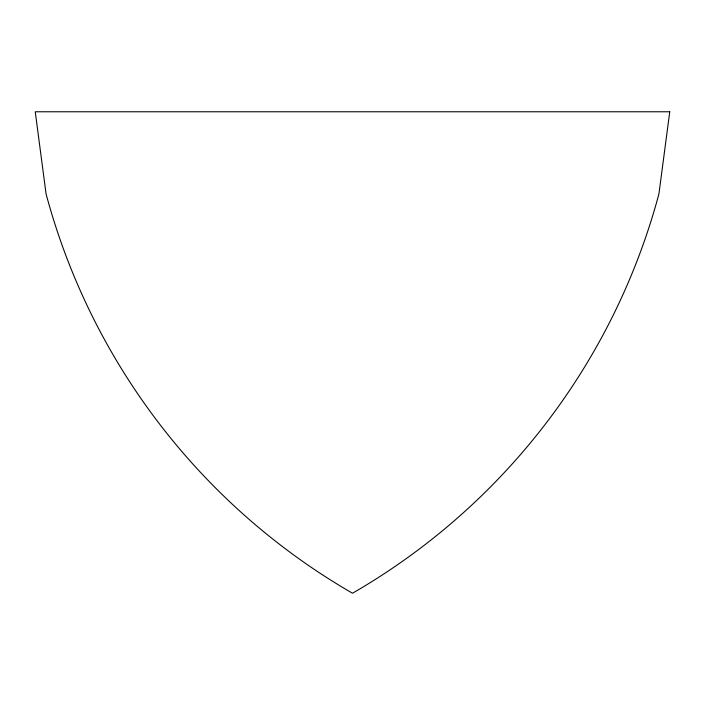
<?xml version="1.0" encoding="UTF-8"?>
<svg xmlns="http://www.w3.org/2000/svg" width="705" height="705" viewBox="0 0 705 705"><rect width="100%" height="100%" fill="white"/><g stroke="black" fill="none" stroke-linecap="round" stroke-linejoin="round"><path stroke-width="1.06" d="M669.75 111.769L658.937 193.875A657.703 657.703 0 0 1 352.5 593.231A657.703 657.703 0 0 1 46.063 193.875L35.25 111.769L669.75 111.769"/></g></svg>
